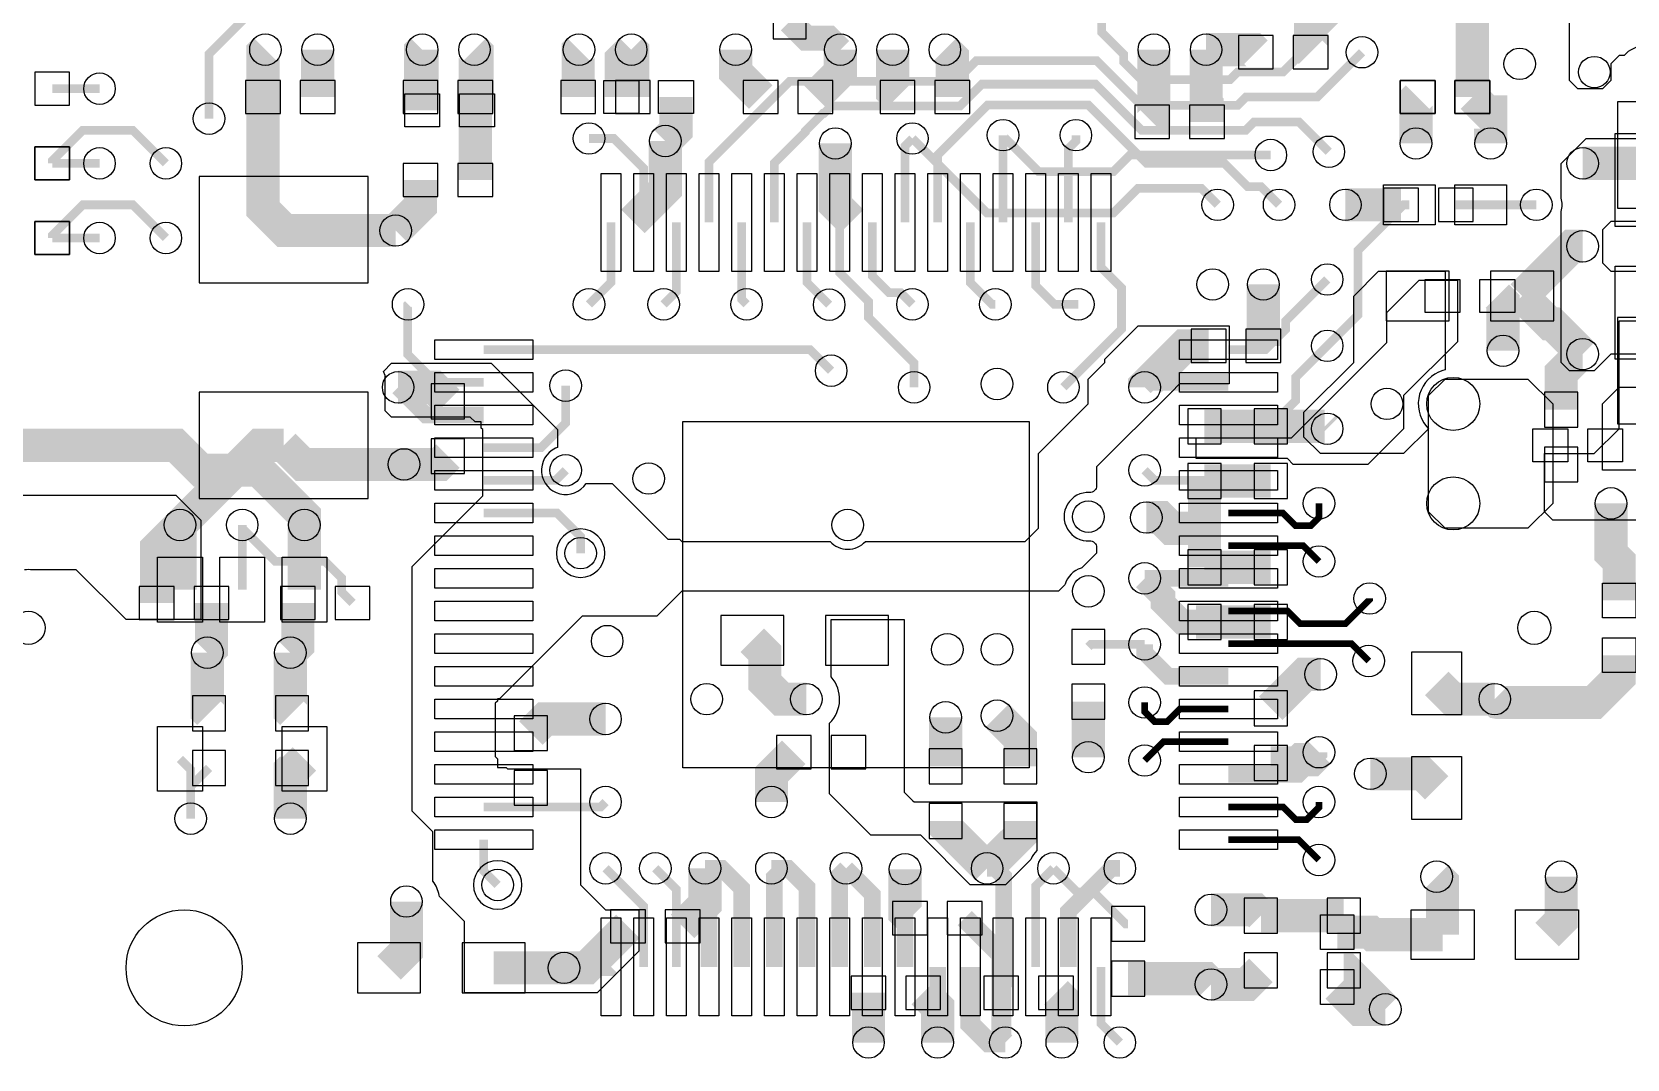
# Model space of a CAD drawing. Extents: x 10 to 3390, y -1467 to 2140.
# Drawn here: x 1248 to 2210, y 30 to 649 of the extents above; entities that cross this region are included whole.
import ezdxf

# ---------------------------------------------------------------- set-up
doc = ezdxf.new("R2010")
doc.units = 0
for name, color, linetype in [('ETCH_BOTTOM', 6, 'CONTINUOUS'), ('ETCH_TOP', 150, 'CONTINUOUS'), ('PAD_BOTTOM', 254, 'CONTINUOUS'), ('PAD_TOP', 254, 'CONTINUOUS')]:
    doc.layers.add(name, color=color, linetype=linetype)

msp = doc.modelspace()

# ---------------------------------------------------------------- linework, layer by layer
at = {"layer": 'ETCH_BOTTOM'}
for points, const_width in [([(2018.99, 670.01), (2018.99, 637.01), (2019, 637)], 20), ([(1705, 655.5), (1715, 645.5), (1728.55, 645.5), (1735.53, 638.52)], 15), ([(1387.5, 610), (1387.5, 637.01), (1389.01, 638.52)], 20), ([(1420.5, 610), (1420.5, 638.52)], 20), ([(1482.5, 610), (1482.5, 637.52), (1483.5, 638.52)], 20), ([(1515.5, 610), (1515.5, 638.01), (1514.99, 638.52)], 20), ([(1577.5, 610), (1577.5, 638.04), (1577.98, 638.52)], 20), ([(1610.5, 610), (1610.5, 637.5), (1609.48, 638.52)], 20), ([(1687.5, 610), (1672.47, 625.03), (1672.47, 638.52)], 20), ([(1720.5, 610), (1735.53, 625.03), (1735.53, 638.52)], 20), ([(1770, 610), (1767.02, 612.98), (1767.02, 638.52)], 20), ([(1803, 610), (1803, 634.04), (1798.52, 638.52)], 20), ([(1923.5, 595), (1924.5, 596), (1924.5, 638.52)], 20), ([(1986, 637), (1984.48, 638.52), (1956, 638.52)], 20), ([(1956.5, 595), (1956.5, 605), (1956, 605.5), (1956, 638.52)], 20), ([(1260.5, 615), (1289, 615)], 5.25), ([(1400, 530), (1387.5, 542.5), (1387.5, 610)], 20), ([(1515.5, 560), (1515.5, 610)], 20), ([(2082.5, 582), (2082.5, 609), (2083.5, 610)], 20), ([(2116.5, 610), (2125.5, 601), (2127.5, 601), (2127.5, 582)], 20), ([(1610.5, 535), (1630, 554.5), (1630, 583.5)], 20), ([(1742.5, 535), (1732.5, 545), (1732.5, 582)], 20), ([(1963, 545), (1953, 555), (1915, 555), (1900, 540), (1824, 540), (1779, 585)], 5.25), ([(1995, 575), (1910, 575), (1900, 565), (1855, 565), (1833.58, 586.42), (1833.58, 587)], 5.25), ([(2255, 575), (2250, 570), (2183, 570)], 20), ([(1260.5, 570), (1289, 570)], 5.25), ([(1482.5, 560), (1482.5, 544.5), (1467.5, 529.5)], 20), ([(2073.5, 545), (2040, 545)], 20), ([(1400, 530), (1400.5, 529.5), (1467.5, 529.5)], 20), ([(2106.5, 545), (2155, 545)], 5.25), ([(2183, 520), (2176.5, 520), (2146.5, 490)], 20), ([(1260.5, 525), (1289, 525)], 5.25), ([(1990.5, 460), (1990.5, 497)], 20), ([(2183, 455), (2164.74, 473.26), (2163.24, 473.26), (2146.5, 490)], 20), ([(1957.5, 460), (1943, 460), (1919, 436), (1919, 435)], 20), ([(2170, 421.5), (2170, 443.5), (2181.5, 455), (2183, 455)], 20), ([(1469, 435), (1490.5, 435), (1499, 426.5)], 20), ([(1995, 411.5), (1955, 411.5)], 20), ([(2027.5, 411.5), (1995, 411.5)], 20), ([(2029, 410), (2027.5, 411.5)], 20), ([(1400, 400), (1385.5, 400), (1337.5, 352)], 20), ([(1400, 400), (1411.5, 388.5), (1472.5, 388.5)], 20), ([(1499, 393.5), (1494, 388.5), (1472.5, 388.5)], 20), ([(1955, 378.5), (1955, 350)], 20), ([(1955, 378.5), (1995, 378.5)], 20), ([(1920, 356.5), (1928.5, 356.5), (1935, 350), (1955, 350)], 20), ([(1323.5, 305), (1323.5, 338), (1337.5, 352)], 20), ([(1955, 350), (1955, 326.5)], 20), ([(1375, 352), (1375, 350), (1395, 330), (1425, 330), (1435, 320), (1435, 311.5), (1441.5, 305)], 5.25), ([(1995, 326.5), (1955, 326.5)], 20), ([(1356.5, 305), (1356.5, 277.5), (1354, 275)], 20), ([(1408.5, 305), (1408.5, 279.5), (1404, 275)], 20), ([(1995, 293.5), (1955, 293.5)], 20), ([(1715, 247), (1700, 247), (1690, 257), (1690, 275), (1682.5, 282.5)], 20), ([(1355, 238.5), (1354, 239.5), (1354, 275)], 20), ([(1405, 238.5), (1404, 239.5), (1404, 275)], 20), ([(1885, 278.5), (1886.5, 280), (1919, 280)], 5.25), ([(2025, 262), (2015.5, 262), (1995, 241.5)], 20), ([(1885, 245.5), (1885, 212)], 20), ([(1549, 226.5), (1557.5, 235), (1594, 235)], 20), ([(1799, 206.5), (1799, 236)], 20), ([(1830, 237), (1844, 223), (1844, 206.5)], 20), ([(1707.5, 215), (1694, 201.5), (1694, 185)], 20), ([(1995, 208.5), (2011.43, 208.5), (2013.43, 210.5), (2019.5, 210.5), (2024, 215)], 20), ([(1405, 205.5), (1404, 204.5), (1404, 175)], 20), ([(1355, 205.5), (1344, 194.5), (1344, 175)], 5.25), ([(1799, 173.5), (1799, 170), (1824, 145)], 20), ([(1824, 145), (1844, 165), (1844, 173.5)], 20), ([(1640.5, 110), (1654, 123.5), (1654, 145)], 20), ([(1777.5, 115), (1774.53, 117.97), (1774.53, 144.47)], 20), ([(1864, 145), (1878.37, 130.63), (1888.37, 130.63), (1907.5, 111.5), (1909, 111.5)], 5.25), ([(1463.5, 85), (1474, 95.5), (1474, 125)], 20), ([(1989, 116.5), (1985.5, 120), (1959, 120)], 20), ([(2039, 116.5), (1989, 116.5)], 20), ([(1607.5, 110), (1582.5, 85), (1569, 85)], 20), ([(1810.5, 115), (1832.5, 93), (1832.5, 70)], 12), ([(1526.5, 85), (1569, 85)], 20), ([(1909, 78.5), (1955.5, 78.5), (1959, 75)], 20), ([(1989, 83.5), (1980.5, 75), (1959, 75)], 20), ([(2039, 83.5), (2040.5, 83.5), (2064, 60)], 20), ([(1752.5, 70), (1752.5, 40)], 20), ([(1785.5, 70), (1794.21, 61.29), (1794.21, 40)], 20), ([(1865.5, 70), (1869, 66.5), (1869, 40)], 20), ([(1832.5, 70), (1832.5, 42.5), (1835, 40)], 12)]:
    msp.add_lwpolyline(points, dxfattribs=dict(at, const_width=const_width))
for points in [[(2025, 395), (2015, 405), (2015, 420), (2045, 450), (2045, 490), (2060, 505), (2100, 505), (2100, 445.57), (2098.61, 445.13, 0.534158), (2088.83, 411.41), (2090.01, 410.01), (2075, 395)], [(1579, 135), (1594, 120), (1614, 120), (1614, 95), (1589, 70), (1509, 70), (1509, 113), (1493.88, 128.12), (1493.77, 128.73, 0.116673), (1490, 137.19), (1490, 167), (1477.5, 179.5), (1477.5, 327), (1520, 369.5), (1520, 409.5), (1519.12, 410.38), (1519.12, 414.12), (1515.38, 414.12), (1512.5, 417), (1465, 417), (1461.12, 420.88), (1461.12, 442.12), (1461.1, 442.12), (1460.08, 444.58), (1465, 449.5), (1525, 449.5), (1565, 409.5), (1565, 398.8), (1563.84, 398.26, 1.325819), (1582.24, 377), (1598, 377), (1631.5, 343.5), (1638.5, 343.5), (1640, 342), (1729.33, 342, 0.433325), (1750.67, 342), (1847, 342), (1855, 350), (1855, 395), (1885, 425), (1885, 440), (1895, 450), (1895, 452), (1915, 472), (1969.88, 472), (1969.88, 437), (1940, 437), (1935.12, 432.12), (1934.88, 432.12), (1934.88, 431.88), (1890, 387), (1890, 375.59, -0.429452), (1885.79, 371.6, 1.055572), (1885.79, 342.4, -0.429452), (1890, 338.41), (1890, 335), (1881.1, 326.1), (1880.63, 325.95, 0.245681), (1871.05, 316.37), (1870.9, 315.9), (1867, 312), (1640, 312), (1625, 297), (1580, 297), (1530.12, 247.12), (1528.88, 247.12), (1528.88, 245.88), (1527.5, 244.5), (1527.5, 212.5), (1528.88, 211.12), (1528.88, 205.88), (1534.12, 205.88), (1535, 205), (1579, 205)], [(2165, 355), (2160, 360), (2160, 395), (2190, 395), (2205, 410), (2205, 475), (2265, 475), (2265, 474.83, 0.667387), (2268.41, 473.41), (2270, 475), (2305, 475), (2305, 410), (2310, 405), (2310, 365), (2280, 365), (2270, 355)], [(1593.62, 335, 1), (1564.38, 335, 1)], [(1831.12, 135), (1831.12, 135.12), (1813.88, 135.12), (1784, 165), (1754, 165), (1729, 190), (1729, 232.56, 0.402293), (1730, 260.4), (1730, 295), (1774, 295), (1774, 191), (1778.88, 186.12), (1778.88, 185.88), (1779.12, 185.88), (1780, 185), (1854, 185), (1854, 155.67, 0.103369), (1850.57, 150.77), (1850.41, 150.41), (1835, 135)], [(1543.62, 135, 1), (1514.38, 135, 1)]]:
    msp.add_lwpolyline(points, format="xyb", close=True, dxfattribs=at)
msp.add_lwpolyline([(1919, 319.84, 15, 15, 0), (1930, 308.84, 15, 15, 0), (1930, 305, 15, 15, 0), (1941.5, 293.5, 15, 15, 0), (1950, 293.5, 20, 20, 0), (1955, 293.5, 20, 20, 0)], format="xyseb", dxfattribs=at)
at = {"layer": 'ETCH_TOP'}
for points, const_width in [([(2100, 793.5), (2100, 745), (2116.5, 728.5), (2116.5, 610)], 20), ([(1404.79, 685.79), (1355, 636), (1355, 597)], 5.25), ([(1893.01, 670.01), (1893.01, 648.99), (1906.37, 635.63), (1906.37, 631.01), (1916.99, 620.39), (1970.39, 620.39), (1975, 625), (2002.18, 625), (2047.19, 670.01), (2050.48, 670.01)], 5.25), ([(1483.5, 602), (1483.5, 638.52)], 20), ([(1516.5, 602), (1516.5, 637.01), (1514.99, 638.52)], 20), ([(1603.5, 610), (1603.5, 632.54), (1609.48, 638.52)], 20), ([(2050, 637), (2023, 610), (1980, 610), (1975, 605), (1917, 605), (1890, 632), (1817.64, 632), (1805.14, 619.5), (1705, 619.5), (1656.42, 570.92), (1656.42, 534.41)], 5.25), ([(1636.5, 610), (1636.5, 590), (1630, 583.5)], 20), ([(2030, 577), (2012, 595), (1985, 595), (1980, 590), (1917, 590), (1889.25, 617.75), (1820.75, 617.75), (1807.5, 604.5), (1730, 604.5), (1725.63, 600.13), (1724.99, 600.13), (1714.37, 589.51), (1714.37, 588.87), (1695.79, 570.29), (1695.79, 534.41)], 5.25), ([(2082.5, 582), (2082.5, 609), (2083.5, 610)], 20), ([(2116.5, 610), (2125.5, 601), (2127.5, 601), (2127.5, 582)], 20), ([(2000, 545), (1989, 556), (1981, 556), (1967, 570), (1920.14, 570), (1885.01, 605.13), (1824.31, 605.13), (1794.21, 575.03), (1794.21, 534.41)], 5.25), ([(1329, 570), (1309, 590), (1279, 590), (1260.5, 571.5), (1260.5, 570)], 5.25), ([(1584, 585), (1599, 585), (1617.05, 566.95), (1617.05, 534.41)], 5.25), ([(1774.53, 534.41), (1774.53, 580.53), (1779, 585)], 5.25), ([(1833.58, 587), (1833.58, 534.41)], 5.25), ([(1877.5, 587), (1877.5, 583.5), (1872.95, 578.95), (1872.95, 534.41)], 5.25), ([(1329, 525), (1309, 545), (1279, 545), (1260.5, 526.5), (1260.5, 525)], 5.25), ([(2078.5, 545), (2075, 545), (2047.5, 517.5), (2047.5, 478.5), (2029, 460)], 5.25), ([(2155, 545), (2121.5, 545)], 5.25), ([(1597.36, 534.41), (1597.36, 498.36), (1584, 485)], 5.25), ([(1636.73, 534.41), (1636.73, 492.73), (1629, 485)], 5.25), ([(1676.1, 534.41), (1676.1, 487.9), (1679, 485)], 5.25), ([(1728.81, 484.81), (1715.47, 498.15), (1715.47, 534.41)], 5.25), ([(1780, 435), (1780, 449.5), (1752.5, 477), (1752.5, 486.76), (1735.16, 504.1), (1735.16, 534.41)], 5.25), ([(1779, 485), (1772, 492), (1765, 492), (1754.84, 502.16), (1754.84, 534.41)], 5.25), ([(1829, 485), (1827, 485), (1813.9, 498.1), (1813.9, 534.41)], 5.25), ([(1879, 485), (1864.5, 485), (1853.27, 496.23), (1853.27, 534.41)], 5.25), ([(1870, 435), (1905, 470), (1905, 495), (1892.64, 507.36), (1892.64, 534.41)], 5.25), ([(2029, 500), (2004, 475), (2004, 470), (1991.64, 457.64), (1969.41, 457.64)], 5.25), ([(2131.5, 490), (2135, 486.5), (2135, 457)], 20), ([(1475, 485), (1474.82, 484.82), (1474.82, 454.82), (1491.69, 437.95), (1520.59, 437.95)], 5.25), ([(2029, 460), (2010, 441), (2010, 427), (2001.27, 418.27), (1969.41, 418.27)], 5.25), ([(1520.59, 457.64), (1717.36, 457.64), (1730, 445)], 5.25), ([(1969.41, 437.95), (1921.95, 437.95), (1919, 435)], 10), ([(1520.59, 418.27), (1485.73, 418.27), (1469, 435)], 10), ([(1570, 436), (1570, 413.58), (1555, 398.58), (1520.59, 398.58)], 5.25), ([(1412.5, 352), (1412.5, 357.5), (1385, 385), (1350, 385), (1335, 400), (1150, 400), (1140, 410), (1106.5, 410)], 20), ([(1520.59, 378.9), (1563.9, 378.9), (1570, 385)], 5.25), ([(1969.41, 378.9), (1925.1, 378.9), (1919, 385)], 5.25), ([(2200, 365), (2200, 335), (2205, 330), (2205, 306.5)], 20), ([(2024, 365), (2024, 356.53), (2019, 351.53), (2010, 351.53), (2002.32, 359.21), (1969.41, 359.21)], 4), ([(1337.5, 313), (1337.5, 352)], 20), ([(1412.5, 313), (1412.5, 352)], 20), ([(1579, 335), (1579, 345), (1564.79, 359.21), (1520.59, 359.21)], 5.25), ([(1375, 313), (1375, 352)], 5.25), ([(1969.41, 339.53), (2014.47, 339.53), (2024, 330)], 4), ([(1969.41, 319.84), (1919, 319.84)], 10), ([(2054.58, 307.68), (2054.58, 307.05), (2040, 292.47), (2012.77, 292.47), (2005.08, 300.16), (1969.41, 300.16)], 4), ([(1919, 280), (1919, 275), (1933.21, 260.79), (1969.41, 260.79)], 10), ([(1969.41, 280.47), (2043.53, 280.47), (2054, 270)], 4), ([(2205, 273.5), (2205, 260.21), (2189.74, 244.95), (2132.26, 244.95), (2132, 245), (2130, 247)], 20), ([(2095, 256.5), (2104.5, 247), (2130, 247)], 20), ([(1969.41, 241.1), (1940.2, 241.1), (1932.52, 233.42), (1925, 233.42), (1919, 239.42), (1919, 245)], 4), ([(1969.41, 221.42), (1930.42, 221.42), (1919, 210)], 4), ([(1337.5, 211), (1344, 204.5), (1344, 175)], 5.25), ([(1412.5, 211), (1404, 202.5), (1404, 175)], 20), ([(2024, 215), (2024, 214), (2011.73, 201.73), (1969.41, 201.73)], 10), ([(2095, 193.5), (2086.5, 202), (2055, 202)], 20), ([(1520.59, 182.05), (1591.05, 182.05), (1594, 185)], 5.25), ([(1969.41, 182.05), (2002.31, 182.05), (2010, 174.36), (2016.62, 174.36), (2024, 181.74), (2024, 185)], 4), ([(1520.59, 162.36), (1520.59, 143.41), (1529, 135)], 5.25), ([(1969.41, 162.36), (2011.64, 162.36), (2024, 150)], 4), ([(1594, 145), (1617.05, 121.95), (1617.05, 85.59)], 5.25), ([(1636.73, 85.59), (1636.73, 132.27), (1624, 145)], 5.25), ([(1654, 145), (1654, 130), (1656.42, 127.58), (1656.42, 85.59)], 10), ([(1654, 145), (1664, 145), (1676.1, 132.9), (1676.1, 85.59)], 10), ([(1695.79, 85.59), (1695.79, 143.21), (1694, 145)], 10), ([(1694, 145), (1704, 145), (1715.47, 133.53), (1715.47, 85.59)], 10), ([(1735.16, 85.59), (1735.16, 141.16), (1739, 145)], 10), ([(1754.84, 85.59), (1754.84, 129.16), (1739, 145)], 10), ([(1774.53, 85.59), (1774.53, 144.47)], 10), ([(1824, 145), (1829, 145), (1834, 140), (1834, 85.17), (1833.58, 85.59)], 10), ([(1853.27, 85.59), (1853.27, 134.27), (1864, 145)], 5.25), ([(1904, 145), (1899, 145), (1872.95, 118.95), (1872.95, 85.59)], 10), ([(2095, 140), (2098.5, 136.5), (2098.5, 105)], 20), ([(2161.5, 105), (2170, 113.5), (2170, 140)], 20), ([(2098.5, 105), (2056.5, 105), (2055, 106.5), (2035, 106.5)], 20), ([(1569, 85), (1596.77, 85), (1597.36, 85.59)], 10), ([(1794.21, 85.59), (1794.21, 40)], 10), ([(1835, 40), (1825, 40), (1813.9, 51.1), (1813.9, 85.59)], 12), ([(1892.64, 85.59), (1892.64, 51.36), (1904, 40)], 5.25), ([(2035, 73.5), (2048.5, 60), (2064, 60)], 20)]:
    msp.add_lwpolyline(points, dxfattribs=dict(at, const_width=const_width))
for points in [[(2180, 615), (2175, 620), (2175, 665), (2185, 675), (2195, 675), (2205, 665), (2245, 665), (2245, 635), (2232, 635, 0.468375), (2208, 635), (2205, 635), (2200, 630), (2200, 620), (2195, 615)], [(2175, 445), (2170, 450), (2170, 540.63), (2170.07, 540.89, 0.133918), (2170.07, 549.11), (2170, 549.37), (2170, 570), (2185, 585), (2255, 585), (2255, 535), (2200, 535), (2195, 530), (2195, 510), (2200, 505), (2255, 505), (2255, 455), (2200, 455), (2190, 445)], [(2195, 385), (2195, 425), (2205, 435), (2285, 435), (2295, 445), (2295, 515), (2300, 520), (2410, 520), (2430, 500), (2430, 465), (2365, 465), (2360, 460), (2360, 440), (2345, 425), (2345, 385), (2310, 385), (2300, 395), (2255, 395), (2245.63, 385.63), (2244.81, 385.62, 0.063609), (2240.89, 385.07), (2240.63, 385)]]:
    msp.add_lwpolyline(points, format="xyb", close=True, dxfattribs=at)
for points in [[(2084.5, 499.5), (2107.5, 499.5), (2107.5, 462.5), (2075, 430), (2075, 410), (2053.5, 388.5), (2008.5, 388.5), (2005, 392), (1950, 392), (1950, 404.5), (2007.5, 404.5), (2065, 462), (2065, 480)], [(2100, 350), (2090, 360), (2090, 430), (2100, 440), (2150, 440), (2165, 425), (2165, 365), (2150, 350)]]:
    msp.add_lwpolyline(points, close=True, dxfattribs=at)
msp.add_lwpolyline([(1075, 370), (1335, 370), (1350, 355), (1350, 295), (1305, 295), (1275, 325), (1248.55, 325, 0.033779), (1243.81, 325)], format="xyb", dxfattribs=at)
at = {"layer": 'PAD_BOTTOM'}
for points in [[(1715, 645), (1715, 666), (1695, 666), (1695, 645)], [(1975.5, 627), (1996.5, 627), (1996.5, 647), (1975.5, 647)], [(2008.5, 627), (2029.5, 627), (2029.5, 647), (2008.5, 647)], [(1250, 605), (1271, 605), (1271, 625), (1250, 625)], [(1398, 620), (1377, 620), (1377, 600), (1398, 600)], [(1431, 620), (1410, 620), (1410, 600), (1431, 600)], [(1493, 620), (1472, 620), (1472, 600), (1493, 600)], [(1526, 620), (1505, 620), (1505, 600), (1526, 600)], [(1588, 620), (1567, 620), (1567, 600), (1588, 600)], [(1621, 620), (1600, 620), (1600, 600), (1621, 600)], [(1698, 620), (1677, 620), (1677, 600), (1698, 600)], [(1731, 620), (1710, 620), (1710, 600), (1731, 600)], [(1780.5, 620), (1759.5, 620), (1759.5, 600), (1780.5, 600)], [(1813.5, 620), (1792.5, 620), (1792.5, 600), (1813.5, 600)], [(2094, 620), (2073, 620), (2073, 600), (2094, 600)], [(2127, 620), (2106, 620), (2106, 600), (2127, 600)], [(2204, 607), (2204, 543), (2306, 543), (2306, 607)], [(1934, 605), (1913, 605), (1913, 585), (1934, 585)], [(1967, 605), (1946, 605), (1946, 585), (1967, 585)], [(1250, 560), (1271, 560), (1271, 580), (1250, 580)], [(1493, 570), (1472, 570), (1472, 550), (1493, 550)], [(1526, 570), (1505, 570), (1505, 550), (1526, 550)], [(1451, 498), (1451, 562), (1349, 562), (1349, 498)], [(2084, 555), (2063, 555), (2063, 535), (2084, 535)], [(2117, 555), (2096, 555), (2096, 535), (2117, 535)], [(1250, 515), (1271, 515), (1271, 535), (1250, 535)], [(2102.5, 505), (2064.5, 505), (2064.5, 475), (2102.5, 475)], [(2165.5, 505), (2127.5, 505), (2127.5, 475), (2165.5, 475)], [(2204, 477), (2204, 413), (2306, 413), (2306, 477)], [(1968, 470), (1947, 470), (1947, 450), (1968, 450)], [(2001, 470), (1980, 470), (1980, 450), (2001, 450)], [(1509, 416), (1509, 437), (1489, 437), (1489, 416)], [(1451, 368), (1451, 432), (1349, 432), (1349, 368)], [(2160, 432), (2160, 411), (2180, 411), (2180, 432)], [(1965, 401), (1965, 422), (1945, 422), (1945, 401)], [(2005, 401), (2005, 422), (1985, 422), (1985, 401)], [(1509, 383), (1509, 404), (1489, 404), (1489, 383)], [(2160, 399), (2160, 378), (2180, 378), (2180, 399)], [(1965, 368), (1965, 389), (1945, 389), (1945, 368)], [(2005, 368), (2005, 389), (1985, 389), (1985, 368)], [(1945, 337), (1945, 316), (1965, 316), (1965, 337)], [(1985, 337), (1985, 316), (2005, 316), (2005, 337)], [(1313, 295), (1334, 295), (1334, 315), (1313, 315)], [(1346, 295), (1367, 295), (1367, 315), (1346, 315)], [(1398, 295), (1419, 295), (1419, 315), (1398, 315)], [(1431, 295), (1452, 295), (1452, 315), (1431, 315)], [(1945, 304), (1945, 283), (1965, 283), (1965, 304)], [(1985, 304), (1985, 283), (2005, 283), (2005, 304)], [(1663.5, 267.5), (1701.5, 267.5), (1701.5, 297.5), (1663.5, 297.5)], [(1726.5, 267.5), (1764.5, 267.5), (1764.5, 297.5), (1726.5, 297.5)], [(1895, 268), (1895, 289), (1875, 289), (1875, 268)], [(1895, 235), (1895, 256), (1875, 256), (1875, 235)], [(1985, 252), (1985, 231), (2005, 231), (2005, 252)], [(1365, 228), (1365, 249), (1345, 249), (1345, 228)], [(1415, 228), (1415, 249), (1395, 249), (1395, 228)], [(1559, 216), (1559, 237), (1539, 237), (1539, 216)], [(1718, 225), (1697, 225), (1697, 205), (1718, 205)], [(1751, 225), (1730, 225), (1730, 205), (1751, 205)], [(1365, 195), (1365, 216), (1345, 216), (1345, 195)], [(1415, 195), (1415, 216), (1395, 216), (1395, 195)], [(1789, 217), (1789, 196), (1809, 196), (1809, 217)], [(1834, 217), (1834, 196), (1854, 196), (1854, 217)], [(1985, 219), (1985, 198), (2005, 198), (2005, 219)], [(1559, 183), (1559, 204), (1539, 204), (1539, 183)], [(1789, 184), (1789, 163), (1809, 163), (1809, 184)], [(1834, 184), (1834, 163), (1854, 163), (1854, 184)], [(1767, 105), (1788, 105), (1788, 125), (1767, 125)], [(1800, 105), (1821, 105), (1821, 125), (1800, 125)], [(1999, 106), (1999, 127), (1979, 127), (1979, 106)], [(2029, 127), (2029, 106), (2049, 106), (2049, 127)], [(1618, 120), (1597, 120), (1597, 100), (1618, 100)], [(1651, 120), (1630, 120), (1630, 100), (1651, 100)], [(1919, 101), (1919, 122), (1899, 122), (1899, 101)], [(1444.5, 70), (1482.5, 70), (1482.5, 100), (1444.5, 100)], [(1507.5, 70), (1545.5, 70), (1545.5, 100), (1507.5, 100)], [(1919, 68), (1919, 89), (1899, 89), (1899, 68)], [(1999, 73), (1999, 94), (1979, 94), (1979, 73)], [(2029, 94), (2029, 73), (2049, 73), (2049, 94)], [(1742, 60), (1763, 60), (1763, 80), (1742, 80)], [(1775, 60), (1796, 60), (1796, 80), (1775, 80)], [(1843, 80), (1822, 80), (1822, 60), (1843, 60)], [(1876, 80), (1855, 80), (1855, 60), (1876, 60)]]:
    msp.add_lwpolyline(points, close=True, dxfattribs=at)
for centre, radius in [((1389.01, 638.52), 9.5), ((1420.5, 638.52), 9.5), ((1483.5, 638.52), 9.5), ((1514.99, 638.52), 9.5), ((1577.98, 638.52), 9.5), ((1609.48, 638.52), 9.5), ((1672.47, 638.52), 9.5), ((1735.53, 638.52), 9.5), ((1767.02, 638.52), 9.5), ((1798.52, 638.52), 9.5), ((1924.5, 638.52), 9.5), ((1956, 638.52), 9.5), ((2050, 637), 9.5), ((2145, 630), 9.5), ((2190, 625), 9.5), ((1289, 615), 9.5), ((1355, 597), 9.5), ((1833.58, 587), 9.5), ((1877.5, 587), 9.5), ((1584, 585), 9.5), ((1630, 583.5), 9.5), ((1732.5, 582), 9.5), ((1779, 585), 9.5), ((2082.5, 582), 9.5), ((2127.5, 582), 9.5), ((1289, 570), 9.5), ((1329, 570), 9.5), ((1995, 575), 9.5), ((2030, 577), 9.5), ((2183, 570), 9.5), ((1963, 545), 9.5), ((2000, 545), 9.5), ((2040, 545), 9.5), ((2155, 545), 9.5), ((1467.5, 529.5), 9.5), ((1289, 525), 9.5), ((1329, 525), 9.5), ((2183, 520), 9.5), ((1960, 497), 9.5), ((1990.5, 497), 9.5), ((2029, 500), 9.5), ((1475, 485), 9.5), ((1584, 485), 9.5), ((1629, 485), 9.5), ((1679, 485), 9.5), ((1728.81, 484.81), 9.5), ((1779, 485), 9.5), ((1829, 485), 9.5), ((1879, 485), 9.5), ((2029, 460), 9.5), ((2135, 457), 9.5), ((2183, 455), 9.5), ((1730, 445), 9.5), ((1469, 435), 9.5), ((1570, 436), 9.5), ((1780, 435), 9.5), ((1830, 437), 9.5), ((1870, 435), 9.5), ((1919, 435), 9.5), ((2065, 425), 9.5), ((2105, 425), 16), ((2029, 410), 9.5), ((1472.5, 388.5), 9.5), ((1570, 385), 9.5), ((1919, 385), 9.5), ((1620, 380), 9.5), ((2105, 365), 16), ((1885, 357), 9.5), ((1920, 356.5), 9.5), ((2024, 365), 9.5), ((2200, 365), 9.5), ((1337.5, 352), 9.5), ((1375, 352), 9.5), ((1412.5, 352), 9.5), ((1740, 352), 9.5), ((1579, 335), 9.5), ((2024, 330), 9.5), ((1919, 319.84), 9.5), ((1885, 312), 9.5), ((2054.58, 307.68), 9.5), ((1246.18, 289.96), 10), ((2153.82, 289.96), 10), ((1595, 282), 9.5), ((1919, 280), 9.5), ((1354, 275), 9.5), ((1404, 275), 9.5), ((1800, 277), 9.5), ((1830, 277), 9.5), ((2054, 270), 9.5), ((2025, 262), 9.5), ((1655, 247), 9.5), ((1715, 247), 9.5), ((1919, 245), 9.5), ((2130, 247), 9.5), ((1594, 235), 9.5), ((1799, 236), 9.5), ((1830, 237), 9.5), ((1885, 212), 9.5), ((2024, 215), 9.5), ((1919, 210), 9.5), ((2055, 202), 9.5), ((1594, 185), 9.5), ((1694, 185), 9.5), ((2024, 185), 9.5), ((1344, 175), 9.5), ((1404, 175), 9.5), ((1594, 145), 9.5), ((1624, 145), 9.5), ((1654, 145), 9.5), ((1694, 145), 9.5), ((1739, 145), 9.5), ((1774.53, 144.47), 9.5), ((1824, 145), 9.5), ((1864, 145), 9.5), ((1904, 145), 9.5), ((2024, 150), 9.5), ((1529, 135), 9.5), ((2095, 140), 9.5), ((2170, 140), 9.5), ((1474, 125), 9.5), ((1959, 120), 9.5), ((1340, 85), 35), ((1569, 85), 9.5), ((1959, 75), 9.5), ((2064, 60), 9.5), ((1752.5, 40), 9.5), ((1794.21, 40), 9.5), ((1835, 40), 9.5), ((1869, 40), 9.5), ((1904, 40), 9.5)]:
    msp.add_circle(centre, radius, dxfattribs=at)
at = {"layer": 'PAD_TOP'}
for points in [[(1593, 620), (1614, 620), (1614, 600), (1593, 600)], [(1626, 620), (1647, 620), (1647, 600), (1626, 600)], [(2094, 600), (2073, 600), (2073, 620), (2094, 620)], [(2127, 600), (2106, 600), (2106, 620), (2127, 620)], [(1494, 592), (1473, 592), (1473, 612), (1494, 612)], [(1527, 592), (1506, 592), (1506, 612), (1527, 612)], [(2202.5, 588), (2257.5, 588), (2257.5, 532), (2202.5, 532)], [(1250, 580), (1271, 580), (1271, 560), (1250, 560)], [(1603.265, 504.88), (1591.455, 504.88), (1591.455, 563.94), (1603.265, 563.94)], [(1622.955, 504.88), (1611.145, 504.88), (1611.145, 563.94), (1622.955, 563.94)], [(1642.635, 504.88), (1630.825, 504.88), (1630.825, 563.94), (1642.635, 563.94)], [(1662.325, 504.88), (1650.515, 504.88), (1650.515, 563.94), (1662.325, 563.94)], [(1682.005, 504.88), (1670.195, 504.88), (1670.195, 563.94), (1682.005, 563.94)], [(1701.695, 504.88), (1689.885, 504.88), (1689.885, 563.94), (1701.695, 563.94)], [(1721.375, 504.88), (1709.565, 504.88), (1709.565, 563.94), (1721.375, 563.94)], [(1741.065, 504.88), (1729.255, 504.88), (1729.255, 563.94), (1741.065, 563.94)], [(1760.745, 504.88), (1748.935, 504.88), (1748.935, 563.94), (1760.745, 563.94)], [(1780.435, 504.88), (1768.625, 504.88), (1768.625, 563.94), (1780.435, 563.94)], [(1800.115, 504.88), (1788.305, 504.88), (1788.305, 563.94), (1800.115, 563.94)], [(1819.805, 504.88), (1807.995, 504.88), (1807.995, 563.94), (1819.805, 563.94)], [(1839.485, 504.88), (1827.675, 504.88), (1827.675, 563.94), (1839.485, 563.94)], [(1859.175, 504.88), (1847.365, 504.88), (1847.365, 563.94), (1859.175, 563.94)], [(1878.855, 504.88), (1867.045, 504.88), (1867.045, 563.94), (1878.855, 563.94)], [(1898.545, 504.88), (1886.735, 504.88), (1886.735, 563.94), (1898.545, 563.94)], [(2063, 533), (2063, 557), (2094, 557), (2094, 533)], [(2106, 533), (2106, 557), (2137, 557), (2137, 533)], [(1250, 535), (1271, 535), (1271, 515), (1250, 515)], [(2109, 480), (2088, 480), (2088, 500), (2109, 500)], [(2142, 480), (2121, 480), (2121, 500), (2142, 500)], [(2202.5, 508), (2257.5, 508), (2257.5, 452), (2202.5, 452)], [(1550.12, 463.545), (1550.12, 451.735), (1491.06, 451.735), (1491.06, 463.545)], [(1998.94, 463.545), (1998.94, 451.735), (1939.88, 451.735), (1939.88, 463.545)], [(1550.12, 443.855), (1550.12, 432.045), (1491.06, 432.045), (1491.06, 443.855)], [(1998.94, 443.855), (1998.94, 432.045), (1939.88, 432.045), (1939.88, 443.855)], [(1550.12, 424.175), (1550.12, 412.365), (1491.06, 412.365), (1491.06, 424.175)], [(1998.94, 424.175), (1998.94, 412.365), (1939.88, 412.365), (1939.88, 424.175)], [(1849.33, 205.67), (1640.67, 205.67), (1640.67, 414.33), (1849.33, 414.33)], [(1550.12, 404.485), (1550.12, 392.675), (1491.06, 392.675), (1491.06, 404.485)], [(1998.94, 404.485), (1998.94, 392.675), (1939.88, 392.675), (1939.88, 404.485)], [(2153, 410), (2174, 410), (2174, 390), (2153, 390)], [(2186, 410), (2207, 410), (2207, 390), (2186, 390)], [(1550.12, 384.805), (1550.12, 372.995), (1491.06, 372.995), (1491.06, 384.805)], [(1998.94, 384.805), (1998.94, 372.995), (1939.88, 372.995), (1939.88, 384.805)], [(1550.12, 365.115), (1550.12, 353.305), (1491.06, 353.305), (1491.06, 365.115)], [(1998.94, 365.115), (1998.94, 353.305), (1939.88, 353.305), (1939.88, 365.115)], [(1550.12, 345.435), (1550.12, 333.625), (1491.06, 333.625), (1491.06, 345.435)], [(1998.94, 345.435), (1998.94, 333.625), (1939.88, 333.625), (1939.88, 345.435)], [(1351, 332.5), (1351, 293.5), (1324, 293.5), (1324, 332.5)], [(1388.5, 332.5), (1388.5, 293.5), (1361.5, 293.5), (1361.5, 332.5)], [(1426, 332.5), (1426, 293.5), (1399, 293.5), (1399, 332.5)], [(1550.12, 325.745), (1550.12, 313.935), (1491.06, 313.935), (1491.06, 325.745)], [(1998.94, 325.745), (1998.94, 313.935), (1939.88, 313.935), (1939.88, 325.745)], [(2195, 296), (2195, 317), (2215, 317), (2215, 296)], [(1550.12, 306.065), (1550.12, 294.255), (1491.06, 294.255), (1491.06, 306.065)], [(1998.94, 306.065), (1998.94, 294.255), (1939.88, 294.255), (1939.88, 306.065)], [(1550.12, 286.375), (1550.12, 274.565), (1491.06, 274.565), (1491.06, 286.375)], [(1998.94, 286.375), (1998.94, 274.565), (1939.88, 274.565), (1939.88, 286.375)], [(2195, 263), (2195, 284), (2215, 284), (2215, 263)], [(2110, 275.5), (2110, 237.5), (2080, 237.5), (2080, 275.5)], [(1550.12, 266.695), (1550.12, 254.885), (1491.06, 254.885), (1491.06, 266.695)], [(1998.94, 266.695), (1998.94, 254.885), (1939.88, 254.885), (1939.88, 266.695)], [(1550.12, 247.005), (1550.12, 235.195), (1491.06, 235.195), (1491.06, 247.005)], [(1998.94, 247.005), (1998.94, 235.195), (1939.88, 235.195), (1939.88, 247.005)], [(1351, 230.5), (1351, 191.5), (1324, 191.5), (1324, 230.5)], [(1426, 230.5), (1426, 191.5), (1399, 191.5), (1399, 230.5)], [(1550.12, 227.325), (1550.12, 215.515), (1491.06, 215.515), (1491.06, 227.325)], [(1998.94, 227.325), (1998.94, 215.515), (1939.88, 215.515), (1939.88, 227.325)], [(2110, 212.5), (2110, 174.5), (2080, 174.5), (2080, 212.5)], [(1550.12, 207.635), (1550.12, 195.825), (1491.06, 195.825), (1491.06, 207.635)], [(1998.94, 207.635), (1998.94, 195.825), (1939.88, 195.825), (1939.88, 207.635)], [(1550.12, 187.955), (1550.12, 176.145), (1491.06, 176.145), (1491.06, 187.955)], [(1998.94, 187.955), (1998.94, 176.145), (1939.88, 176.145), (1939.88, 187.955)], [(1550.12, 168.265), (1550.12, 156.455), (1491.06, 156.455), (1491.06, 168.265)], [(1998.94, 168.265), (1998.94, 156.455), (1939.88, 156.455), (1939.88, 168.265)], [(2045, 117), (2045, 96), (2025, 96), (2025, 117)], [(2117.5, 90), (2079.5, 90), (2079.5, 120), (2117.5, 120)], [(2180.5, 90), (2142.5, 90), (2142.5, 120), (2180.5, 120)], [(1603.265, 56.06), (1591.455, 56.06), (1591.455, 115.12), (1603.265, 115.12)], [(1622.955, 56.06), (1611.145, 56.06), (1611.145, 115.12), (1622.955, 115.12)], [(1642.635, 56.06), (1630.825, 56.06), (1630.825, 115.12), (1642.635, 115.12)], [(1662.325, 56.06), (1650.515, 56.06), (1650.515, 115.12), (1662.325, 115.12)], [(1682.005, 56.06), (1670.195, 56.06), (1670.195, 115.12), (1682.005, 115.12)], [(1701.695, 56.06), (1689.885, 56.06), (1689.885, 115.12), (1701.695, 115.12)], [(1721.375, 56.06), (1709.565, 56.06), (1709.565, 115.12), (1721.375, 115.12)], [(1741.065, 56.06), (1729.255, 56.06), (1729.255, 115.12), (1741.065, 115.12)], [(1760.745, 56.06), (1748.935, 56.06), (1748.935, 115.12), (1760.745, 115.12)], [(1780.435, 56.06), (1768.625, 56.06), (1768.625, 115.12), (1780.435, 115.12)], [(1800.115, 56.06), (1788.305, 56.06), (1788.305, 115.12), (1800.115, 115.12)], [(1819.805, 56.06), (1807.995, 56.06), (1807.995, 115.12), (1819.805, 115.12)], [(1839.485, 56.06), (1827.675, 56.06), (1827.675, 115.12), (1839.485, 115.12)], [(1859.175, 56.06), (1847.365, 56.06), (1847.365, 115.12), (1859.175, 115.12)], [(1878.855, 56.06), (1867.045, 56.06), (1867.045, 115.12), (1878.855, 115.12)], [(1898.545, 56.06), (1886.735, 56.06), (1886.735, 115.12), (1898.545, 115.12)], [(2045, 84), (2045, 63), (2025, 63), (2025, 84)]]:
    msp.add_lwpolyline(points, close=True, dxfattribs=at)
for centre, radius in [((1389.01, 638.52), 9.5), ((1420.5, 638.52), 9.5), ((1483.5, 638.52), 9.5), ((1514.99, 638.52), 9.5), ((1577.98, 638.52), 9.5), ((1609.48, 638.52), 9.5), ((1672.47, 638.52), 9.5), ((1735.53, 638.52), 9.5), ((1767.02, 638.52), 9.5), ((1798.52, 638.52), 9.5), ((1924.5, 638.52), 9.5), ((1956, 638.52), 9.5), ((2050, 637), 9.5), ((2145, 630), 9.5), ((2190, 625), 9.5), ((1289, 615), 9.5), ((1355, 597), 9.5), ((1833.58, 587), 9.5), ((1877.5, 587), 9.5), ((1584, 585), 9.5), ((1630, 583.5), 9.5), ((1732.5, 582), 9.5), ((1779, 585), 9.5), ((2082.5, 582), 9.5), ((2127.5, 582), 9.5), ((1289, 570), 9.5), ((1329, 570), 9.5), ((1995, 575), 9.5), ((2030, 577), 9.5), ((2183, 570), 9.5), ((1963, 545), 9.5), ((2000, 545), 9.5), ((2040, 545), 9.5), ((2155, 545), 9.5), ((1467.5, 529.5), 9.5), ((1289, 525), 9.5), ((1329, 525), 9.5), ((2183, 520), 9.5), ((1960, 497), 9.5), ((1990.5, 497), 9.5), ((2029, 500), 9.5), ((1475, 485), 9.5), ((1584, 485), 9.5), ((1629, 485), 9.5), ((1679, 485), 9.5), ((1728.81, 484.81), 9.5), ((1779, 485), 9.5), ((1829, 485), 9.5), ((1879, 485), 9.5), ((2029, 460), 9.5), ((2135, 457), 9.5), ((2183, 455), 9.5), ((1730, 445), 9.5), ((1469, 435), 9.5), ((1570, 436), 9.5), ((1780, 435), 9.5), ((1830, 437), 9.5), ((1870, 435), 9.5), ((1919, 435), 9.5), ((2065, 425), 9.5), ((2105, 425), 16), ((2029, 410), 9.5), ((1472.5, 388.5), 9.5), ((1570, 385), 9.5), ((1919, 385), 9.5), ((1620, 380), 9.5), ((2105, 365), 16), ((1885, 357), 9.5), ((1920, 356.5), 9.5), ((2024, 365), 9.5), ((2200, 365), 9.5), ((1337.5, 352), 9.5), ((1375, 352), 9.5), ((1412.5, 352), 9.5), ((1740, 352), 9.5), ((1579, 335), 9.5), ((2024, 330), 9.5), ((1919, 319.84), 9.5), ((1885, 312), 9.5), ((2054.58, 307.68), 9.5), ((1246.18, 289.96), 10), ((2153.82, 289.96), 10), ((1595, 282), 9.5), ((1919, 280), 9.5), ((1354, 275), 9.5), ((1404, 275), 9.5), ((1800, 277), 9.5), ((1830, 277), 9.5), ((2054, 270), 9.5), ((2025, 262), 9.5), ((1655, 247), 9.5), ((1715, 247), 9.5), ((1919, 245), 9.5), ((2130, 247), 9.5), ((1594, 235), 9.5), ((1799, 236), 9.5), ((1830, 237), 9.5), ((1885, 212), 9.5), ((2024, 215), 9.5), ((1919, 210), 9.5), ((2055, 202), 9.5), ((1594, 185), 9.5), ((1694, 185), 9.5), ((2024, 185), 9.5), ((1344, 175), 9.5), ((1404, 175), 9.5), ((1594, 145), 9.5), ((1624, 145), 9.5), ((1654, 145), 9.5), ((1694, 145), 9.5), ((1739, 145), 9.5), ((1774.53, 144.47), 9.5), ((1824, 145), 9.5), ((1864, 145), 9.5), ((1904, 145), 9.5), ((2024, 150), 9.5), ((1529, 135), 9.5), ((2095, 140), 9.5), ((2170, 140), 9.5), ((1474, 125), 9.5), ((1959, 120), 9.5), ((1340, 85), 35), ((1569, 85), 9.5), ((1959, 75), 9.5), ((2064, 60), 9.5), ((1752.5, 40), 9.5), ((1794.21, 40), 9.5), ((1835, 40), 9.5), ((1869, 40), 9.5), ((1904, 40), 9.5)]:
    msp.add_circle(centre, radius, dxfattribs=at)

doc.saveas('drawing.dxf')
